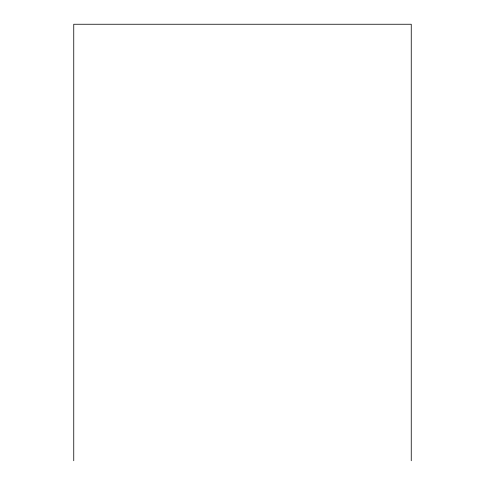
<?xml version="1.0" encoding="UTF-8"?>
<svg xmlns="http://www.w3.org/2000/svg" width="485" height="485" viewBox="0 0 485 485"><rect width="100%" height="100%" fill="white"/><g stroke="black" fill="none" stroke-linecap="round" stroke-linejoin="round"><path stroke-width="0.73" d="M411.25 460.75L411.25 24.25L73.75 24.25L73.75 460.75"/></g></svg>
